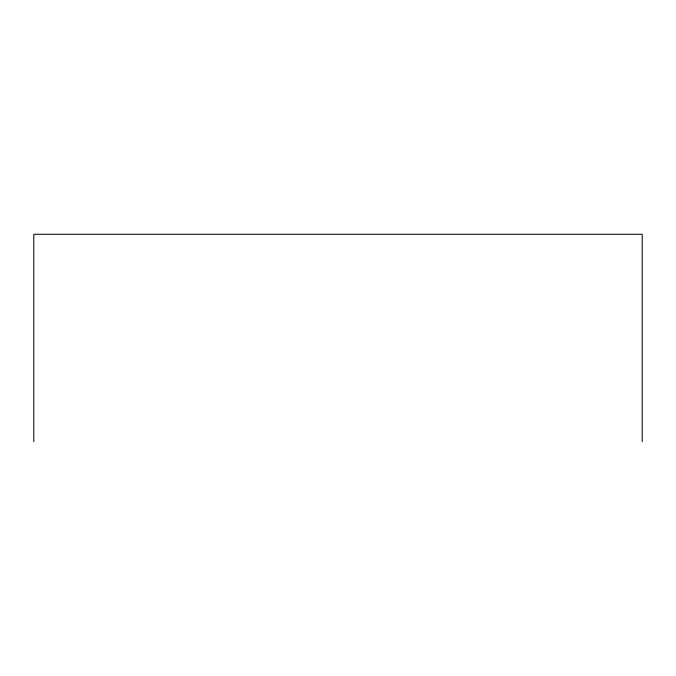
<?xml version="1.0" encoding="UTF-8"?>
<svg xmlns="http://www.w3.org/2000/svg" width="676" height="676" viewBox="0 0 676 676"><rect width="100%" height="100%" fill="white"/><g stroke="black" fill="none" stroke-linecap="round" stroke-linejoin="round"><path stroke-width="1.01" d="M642.2 441.724L642.2 234.276L33.8 234.276L33.8 441.724"/></g></svg>
